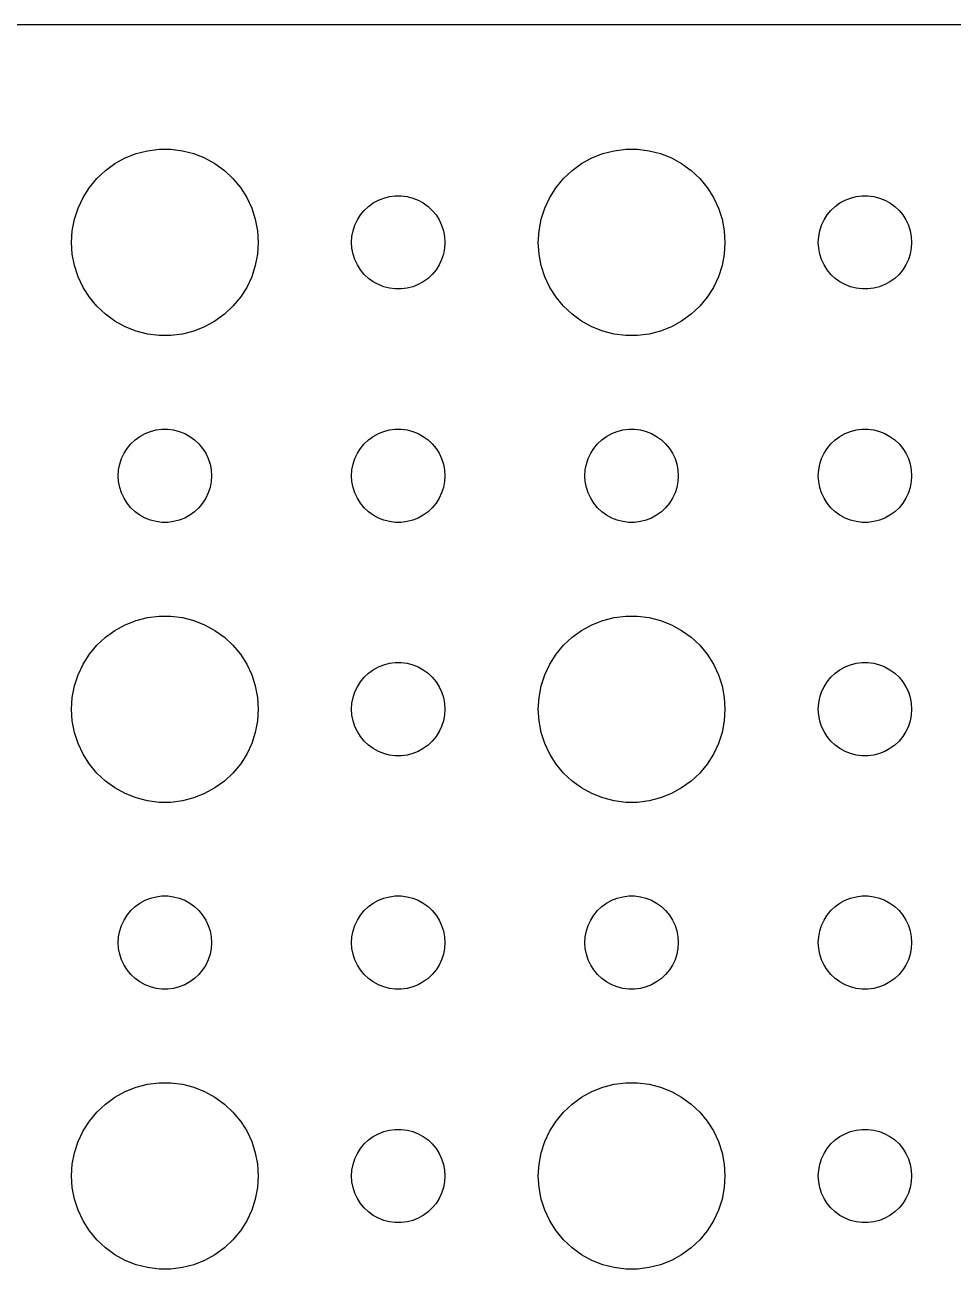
# Model space of a CAD drawing. Header units: metres. Extents: x -112 to 112, y -74 to 74.
# Drawn here: x -4.5 to 25.33, y 34.51 to 74.49 of the extents above; entities that cross this region are included whole.
import ezdxf

# ---------------------------------------------------------------- set-up
doc = ezdxf.new("R2010")
doc.units = ezdxf.units.M

msp = doc.modelspace()

# ---------------------------------------------------------------- linework, layer by layer
for p, q in [((107.314, 74.4901), (-107.314, 74.4901)), ((-0.92705, 70.3532), (-0.56213, 70.4469)), ((-0.56213, 70.4469), (-0.18837, 70.4941)), ((-0.18837, 70.4941), (0.18837, 70.4941)), ((0.18837, 70.4941), (0.56213, 70.4469)), ((0.56213, 70.4469), (0.92705, 70.3532)), ((14.0729, 70.3532), (14.4379, 70.4469)), ((14.4379, 70.4469), (14.8116, 70.4941)), ((14.8116, 70.4941), (15.1884, 70.4941)), ((15.1884, 70.4941), (15.5621, 70.4469)), ((15.5621, 70.4469), (15.927, 70.3532)), ((-1.91226, 69.8115), (-1.60747, 70.033)), ((-1.60747, 70.033), (-1.27733, 70.2145)), ((-1.27733, 70.2145), (-0.92705, 70.3532)), ((0.92705, 70.3532), (1.27733, 70.2145)), ((1.27733, 70.2145), (1.60747, 70.033)), ((1.60747, 70.033), (1.91226, 69.8115)), ((13.0877, 69.8115), (13.3925, 70.033)), ((13.3925, 70.033), (13.7227, 70.2145)), ((13.7227, 70.2145), (14.0729, 70.3532)), ((15.927, 70.3532), (16.2773, 70.2145)), ((16.2773, 70.2145), (16.6075, 70.033)), ((16.6075, 70.033), (16.9123, 69.8115)), ((-2.1869, 69.5536), (-1.91226, 69.8115)), ((1.91226, 69.8115), (2.1869, 69.5536)), ((12.8131, 69.5536), (13.0877, 69.8115)), ((16.9123, 69.8115), (17.1869, 69.5536)), ((-2.62891, 68.9453), (-2.42705, 69.2634)), ((-2.42705, 69.2634), (-2.1869, 69.5536)), ((2.1869, 69.5536), (2.42705, 69.2634)), ((2.42705, 69.2634), (2.62891, 68.9453)), ((12.3711, 68.9453), (12.5729, 69.2634)), ((12.5729, 69.2634), (12.8131, 69.5536)), ((17.1869, 69.5536), (17.427, 69.2634)), ((17.427, 69.2634), (17.6289, 68.9453)), ((-2.78932, 68.6044), (-2.62891, 68.9453)), ((2.62891, 68.9453), (2.78932, 68.6044)), ((6.69626, 68.7665), (6.86133, 68.8572)), ((6.86133, 68.8572), (7.03647, 68.9266)), ((7.03647, 68.9266), (7.21892, 68.9734)), ((7.21892, 68.9734), (7.40581, 68.997)), ((7.40581, 68.997), (7.59418, 68.997)), ((7.59418, 68.997), (7.78107, 68.9734)), ((7.78107, 68.9734), (7.96352, 68.9266)), ((7.96352, 68.9266), (8.13866, 68.8572)), ((8.13866, 68.8572), (8.30373, 68.7665)), ((12.2107, 68.6044), (12.3711, 68.9453)), ((17.6289, 68.9453), (17.7893, 68.6044)), ((21.6963, 68.7665), (21.8613, 68.8572)), ((21.8613, 68.8572), (22.0365, 68.9266)), ((22.0365, 68.9266), (22.2189, 68.9734)), ((22.2189, 68.9734), (22.4058, 68.997)), ((22.4058, 68.997), (22.5942, 68.997)), ((22.5942, 68.997), (22.7811, 68.9734)), ((22.7811, 68.9734), (22.9635, 68.9266)), ((22.9635, 68.9266), (23.1387, 68.8572)), ((23.1387, 68.8572), (23.3037, 68.7665)), ((-2.90575, 68.2461), (-2.78932, 68.6044)), ((2.78932, 68.6044), (2.90575, 68.2461)), ((6.18553, 68.2226), (6.28647, 68.3817)), ((6.28647, 68.3817), (6.40654, 68.5268)), ((6.40654, 68.5268), (6.54385, 68.6558)), ((6.54385, 68.6558), (6.69626, 68.7665)), ((8.30373, 68.7665), (8.45613, 68.6558)), ((8.45613, 68.6558), (8.59344, 68.5268)), ((8.59344, 68.5268), (8.71352, 68.3817)), ((8.71352, 68.3817), (8.81445, 68.2226)), ((12.0942, 68.2461), (12.2107, 68.6044)), ((17.7893, 68.6044), (17.9057, 68.2461)), ((21.1855, 68.2226), (21.2865, 68.3817)), ((21.2865, 68.3817), (21.4065, 68.5268)), ((21.4065, 68.5268), (21.5439, 68.6558)), ((21.5439, 68.6558), (21.6963, 68.7665)), ((23.3037, 68.7665), (23.4561, 68.6558)), ((23.4561, 68.6558), (23.5934, 68.5268)), ((23.5934, 68.5268), (23.7135, 68.3817)), ((23.7135, 68.3817), (23.8145, 68.2226)), ((-2.97633, 67.876), (-2.90575, 68.2461)), ((2.90575, 68.2461), (2.97633, 67.876)), ((6.04712, 67.873), (6.10533, 68.0522)), ((6.10533, 68.0522), (6.18553, 68.2226)), ((8.81445, 68.2226), (8.89465, 68.0522)), ((8.89465, 68.0522), (8.95287, 67.873)), ((12.0237, 67.876), (12.0942, 68.2461)), ((17.9057, 68.2461), (17.9763, 67.876)), ((21.0471, 67.873), (21.1053, 68.0522)), ((21.1053, 68.0522), (21.1855, 68.2226)), ((23.8145, 68.2226), (23.8947, 68.0522)), ((23.8947, 68.0522), (23.9529, 67.873)), ((-3, 67.5), (-2.97633, 67.876)), ((2.97633, 67.876), (3, 67.5)), ((6, 67.5), (6.01183, 67.688)), ((6.01183, 67.688), (6.04712, 67.873)), ((8.95287, 67.873), (8.98816, 67.688)), ((8.98816, 67.688), (9, 67.5)), ((12, 67.5), (12.0237, 67.876)), ((17.9763, 67.876), (18, 67.5)), ((21, 67.5), (21.0118, 67.688)), ((21.0118, 67.688), (21.0471, 67.873)), ((23.9529, 67.873), (23.9882, 67.688)), ((23.9882, 67.688), (24, 67.5)), ((-2.97633, 67.124), (-3, 67.5)), ((3, 67.5), (2.97633, 67.124)), ((6.01183, 67.312), (6, 67.5)), ((6.04712, 67.127), (6.01183, 67.312)), ((8.98816, 67.312), (8.95287, 67.127)), ((9, 67.5), (8.98816, 67.312)), ((12.0237, 67.124), (12, 67.5)), ((18, 67.5), (17.9763, 67.124)), ((21.0118, 67.312), (21, 67.5)), ((21.0471, 67.127), (21.0118, 67.312)), ((23.9882, 67.312), (23.9529, 67.127)), ((24, 67.5), (23.9882, 67.312)), ((-2.90575, 66.7539), (-2.97633, 67.124)), ((2.97633, 67.124), (2.90575, 66.7539)), ((6.10533, 66.9478), (6.04712, 67.127)), ((6.18553, 66.7774), (6.10533, 66.9478)), ((6.28647, 66.6183), (6.18553, 66.7774)), ((8.81445, 66.7774), (8.71352, 66.6183)), ((8.89465, 66.9478), (8.81445, 66.7774)), ((8.95287, 67.127), (8.89465, 66.9478)), ((12.0942, 66.7539), (12.0237, 67.124)), ((17.9763, 67.124), (17.9057, 66.7539)), ((21.1053, 66.9478), (21.0471, 67.127)), ((21.1855, 66.7774), (21.1053, 66.9478)), ((21.2865, 66.6183), (21.1855, 66.7774)), ((23.8145, 66.7774), (23.7135, 66.6183)), ((23.8947, 66.9478), (23.8145, 66.7774)), ((23.9529, 67.127), (23.8947, 66.9478)), ((-2.78932, 66.3956), (-2.90575, 66.7539)), ((-2.62891, 66.0547), (-2.78932, 66.3956)), ((2.78932, 66.3956), (2.62891, 66.0547)), ((2.90575, 66.7539), (2.78932, 66.3956)), ((6.40654, 66.4732), (6.28647, 66.6183)), ((6.54385, 66.3442), (6.40654, 66.4732)), ((8.59344, 66.4732), (8.45613, 66.3442)), ((8.71352, 66.6183), (8.59344, 66.4732)), ((12.2107, 66.3956), (12.0942, 66.7539)), ((12.3711, 66.0547), (12.2107, 66.3956)), ((17.7893, 66.3956), (17.6289, 66.0547)), ((17.9057, 66.7539), (17.7893, 66.3956)), ((21.4065, 66.4732), (21.2865, 66.6183)), ((21.5439, 66.3442), (21.4065, 66.4732)), ((23.5934, 66.4732), (23.4561, 66.3442)), ((23.7135, 66.6183), (23.5934, 66.4732)), ((-2.42705, 65.7366), (-2.62891, 66.0547)), ((2.62891, 66.0547), (2.42705, 65.7366)), ((6.69626, 66.2335), (6.54385, 66.3442)), ((6.86133, 66.1428), (6.69626, 66.2335)), ((7.03647, 66.0734), (6.86133, 66.1428)), ((7.21892, 66.0266), (7.03647, 66.0734)), ((7.40581, 66.003), (7.21892, 66.0266)), ((7.59418, 66.003), (7.40581, 66.003)), ((7.78107, 66.0266), (7.59418, 66.003)), ((7.96352, 66.0734), (7.78107, 66.0266)), ((8.13866, 66.1428), (7.96352, 66.0734)), ((8.30373, 66.2335), (8.13866, 66.1428)), ((8.45613, 66.3442), (8.30373, 66.2335)), ((12.5729, 65.7366), (12.3711, 66.0547)), ((17.6289, 66.0547), (17.427, 65.7366)), ((21.6963, 66.2335), (21.5439, 66.3442)), ((21.8613, 66.1428), (21.6963, 66.2335)), ((22.0365, 66.0734), (21.8613, 66.1428)), ((22.2189, 66.0266), (22.0365, 66.0734)), ((22.4058, 66.003), (22.2189, 66.0266)), ((22.5942, 66.003), (22.4058, 66.003)), ((22.7811, 66.0266), (22.5942, 66.003)), ((22.9635, 66.0734), (22.7811, 66.0266)), ((23.1387, 66.1428), (22.9635, 66.0734)), ((23.3037, 66.2335), (23.1387, 66.1428)), ((23.4561, 66.3442), (23.3037, 66.2335)), ((-2.1869, 65.4464), (-2.42705, 65.7366)), ((2.42705, 65.7366), (2.1869, 65.4464)), ((12.8131, 65.4464), (12.5729, 65.7366)), ((17.427, 65.7366), (17.1869, 65.4464)), ((-1.91226, 65.1885), (-2.1869, 65.4464)), ((-1.60747, 64.967), (-1.91226, 65.1885)), ((1.91226, 65.1885), (1.60747, 64.967)), ((2.1869, 65.4464), (1.91226, 65.1885)), ((13.0877, 65.1885), (12.8131, 65.4464)), ((13.3925, 64.967), (13.0877, 65.1885)), ((16.9123, 65.1885), (16.6075, 64.967)), ((17.1869, 65.4464), (16.9123, 65.1885)), ((-1.27733, 64.7855), (-1.60747, 64.967)), ((-0.92705, 64.6468), (-1.27733, 64.7855)), ((1.27733, 64.7855), (0.92705, 64.6468)), ((1.60747, 64.967), (1.27733, 64.7855)), ((13.7227, 64.7855), (13.3925, 64.967)), ((14.0729, 64.6468), (13.7227, 64.7855)), ((16.2773, 64.7855), (15.927, 64.6468)), ((16.6075, 64.967), (16.2773, 64.7855)), ((-0.56213, 64.5531), (-0.92705, 64.6468)), ((-0.18837, 64.5059), (-0.56213, 64.5531)), ((0.18837, 64.5059), (-0.18837, 64.5059)), ((0.56213, 64.5531), (0.18837, 64.5059)), ((0.92705, 64.6468), (0.56213, 64.5531)), ((14.4379, 64.5531), (14.0729, 64.6468)), ((14.8116, 64.5059), (14.4379, 64.5531)), ((15.1884, 64.5059), (14.8116, 64.5059)), ((15.5621, 64.5531), (15.1884, 64.5059)), ((15.927, 64.6468), (15.5621, 64.5531)), ((-0.95613, 61.1558), (-0.80373, 61.2665)), ((-0.80373, 61.2665), (-0.63866, 61.3572)), ((-0.63866, 61.3572), (-0.46352, 61.4266)), ((-0.46352, 61.4266), (-0.28107, 61.4734)), ((-0.28107, 61.4734), (-0.09418, 61.497)), ((-0.09418, 61.497), (0.09418, 61.497)), ((0.09418, 61.497), (0.28107, 61.4734)), ((0.28107, 61.4734), (0.46352, 61.4266)), ((0.46352, 61.4266), (0.63866, 61.3572)), ((0.63866, 61.3572), (0.80373, 61.2665)), ((0.80373, 61.2665), (0.95613, 61.1558)), ((6.54385, 61.1558), (6.69626, 61.2665)), ((6.69626, 61.2665), (6.86133, 61.3572)), ((6.86133, 61.3572), (7.03647, 61.4266)), ((7.03647, 61.4266), (7.21892, 61.4734)), ((7.21892, 61.4734), (7.40581, 61.497)), ((7.40581, 61.497), (7.59418, 61.497)), ((7.59418, 61.497), (7.78107, 61.4734)), ((7.78107, 61.4734), (7.96352, 61.4266)), ((7.96352, 61.4266), (8.13866, 61.3572)), ((8.13866, 61.3572), (8.30373, 61.2665)), ((8.30373, 61.2665), (8.45613, 61.1558)), ((14.0439, 61.1558), (14.1963, 61.2665)), ((14.1963, 61.2665), (14.3613, 61.3572)), ((14.3613, 61.3572), (14.5365, 61.4266)), ((14.5365, 61.4266), (14.7189, 61.4734)), ((14.7189, 61.4734), (14.9058, 61.497)), ((14.9058, 61.497), (15.0942, 61.497)), ((15.0942, 61.497), (15.2811, 61.4734)), ((15.2811, 61.4734), (15.4635, 61.4266)), ((15.4635, 61.4266), (15.6387, 61.3572)), ((15.6387, 61.3572), (15.8037, 61.2665)), ((15.8037, 61.2665), (15.9561, 61.1558)), ((21.5439, 61.1558), (21.6963, 61.2665)), ((21.6963, 61.2665), (21.8613, 61.3572)), ((21.8613, 61.3572), (22.0365, 61.4266)), ((22.0365, 61.4266), (22.2189, 61.4734)), ((22.2189, 61.4734), (22.4058, 61.497)), ((22.4058, 61.497), (22.5942, 61.497)), ((22.5942, 61.497), (22.7811, 61.4734)), ((22.7811, 61.4734), (22.9635, 61.4266)), ((22.9635, 61.4266), (23.1387, 61.3572)), ((23.1387, 61.3572), (23.3037, 61.2665)), ((23.3037, 61.2665), (23.4561, 61.1558)), ((-1.31445, 60.7226), (-1.21352, 60.8817)), ((-1.21352, 60.8817), (-1.09344, 61.0268)), ((-1.09344, 61.0268), (-0.95613, 61.1558)), ((0.95613, 61.1558), (1.09344, 61.0268)), ((1.09344, 61.0268), (1.21352, 60.8817)), ((1.21352, 60.8817), (1.31445, 60.7226)), ((6.18553, 60.7226), (6.28647, 60.8817)), ((6.28647, 60.8817), (6.40654, 61.0268)), ((6.40654, 61.0268), (6.54385, 61.1558)), ((8.45613, 61.1558), (8.59344, 61.0268)), ((8.59344, 61.0268), (8.71352, 60.8817)), ((8.71352, 60.8817), (8.81445, 60.7226)), ((13.6855, 60.7226), (13.7865, 60.8817)), ((13.7865, 60.8817), (13.9065, 61.0268)), ((13.9065, 61.0268), (14.0439, 61.1558)), ((15.9561, 61.1558), (16.0934, 61.0268)), ((16.0934, 61.0268), (16.2135, 60.8817)), ((16.2135, 60.8817), (16.3145, 60.7226)), ((21.1855, 60.7226), (21.2865, 60.8817)), ((21.2865, 60.8817), (21.4065, 61.0268)), ((21.4065, 61.0268), (21.5439, 61.1558)), ((23.4561, 61.1558), (23.5934, 61.0268)), ((23.5934, 61.0268), (23.7135, 60.8817)), ((23.7135, 60.8817), (23.8145, 60.7226)), ((-1.45287, 60.373), (-1.39465, 60.5522)), ((-1.39465, 60.5522), (-1.31445, 60.7226)), ((1.31445, 60.7226), (1.39465, 60.5522)), ((1.39465, 60.5522), (1.45287, 60.373)), ((6.04712, 60.373), (6.10533, 60.5522)), ((6.10533, 60.5522), (6.18553, 60.7226)), ((8.81445, 60.7226), (8.89465, 60.5522)), ((8.89465, 60.5522), (8.95287, 60.373)), ((13.5471, 60.373), (13.6053, 60.5522)), ((13.6053, 60.5522), (13.6855, 60.7226)), ((16.3145, 60.7226), (16.3947, 60.5522)), ((16.3947, 60.5522), (16.4529, 60.373)), ((21.0471, 60.373), (21.1053, 60.5522)), ((21.1053, 60.5522), (21.1855, 60.7226)), ((23.8145, 60.7226), (23.8947, 60.5522)), ((23.8947, 60.5522), (23.9529, 60.373)), ((-1.5, 60), (-1.48816, 60.188)), ((-1.48816, 59.812), (-1.5, 60)), ((-1.48816, 60.188), (-1.45287, 60.373)), ((1.45287, 60.373), (1.48816, 60.188)), ((1.48816, 60.188), (1.5, 60)), ((1.5, 60), (1.48816, 59.812)), ((6, 60), (6.01183, 60.188)), ((6.01183, 59.812), (6, 60)), ((6.01183, 60.188), (6.04712, 60.373)), ((8.95287, 60.373), (8.98816, 60.188)), ((8.98816, 60.188), (9, 60)), ((9, 60), (8.98816, 59.812)), ((13.5, 60), (13.5118, 60.188)), ((13.5118, 59.812), (13.5, 60)), ((13.5118, 60.188), (13.5471, 60.373)), ((16.4529, 60.373), (16.4882, 60.188)), ((16.4882, 60.188), (16.5, 60)), ((16.5, 60), (16.4882, 59.812)), ((21, 60), (21.0118, 60.188)), ((21.0118, 59.812), (21, 60)), ((21.0118, 60.188), (21.0471, 60.373)), ((23.9529, 60.373), (23.9882, 60.188)), ((23.9882, 60.188), (24, 60)), ((24, 60), (23.9882, 59.812)), ((-1.45287, 59.627), (-1.48816, 59.812)), ((-1.39465, 59.4478), (-1.45287, 59.627)), ((1.45287, 59.627), (1.39465, 59.4478)), ((1.48816, 59.812), (1.45287, 59.627)), ((6.04712, 59.627), (6.01183, 59.812)), ((6.10533, 59.4478), (6.04712, 59.627)), ((8.95287, 59.627), (8.89465, 59.4478)), ((8.98816, 59.812), (8.95287, 59.627)), ((13.5471, 59.627), (13.5118, 59.812)), ((13.6053, 59.4478), (13.5471, 59.627)), ((16.4529, 59.627), (16.3947, 59.4478)), ((16.4882, 59.812), (16.4529, 59.627)), ((21.0471, 59.627), (21.0118, 59.812)), ((21.1053, 59.4478), (21.0471, 59.627)), ((23.9529, 59.627), (23.8947, 59.4478)), ((23.9882, 59.812), (23.9529, 59.627)), ((-1.31445, 59.2774), (-1.39465, 59.4478)), ((-1.21352, 59.1183), (-1.31445, 59.2774)), ((1.31445, 59.2774), (1.21352, 59.1183)), ((1.39465, 59.4478), (1.31445, 59.2774)), ((6.18553, 59.2774), (6.10533, 59.4478)), ((6.28647, 59.1183), (6.18553, 59.2774)), ((8.81445, 59.2774), (8.71352, 59.1183)), ((8.89465, 59.4478), (8.81445, 59.2774)), ((13.6855, 59.2774), (13.6053, 59.4478)), ((13.7865, 59.1183), (13.6855, 59.2774)), ((16.3145, 59.2774), (16.2135, 59.1183)), ((16.3947, 59.4478), (16.3145, 59.2774)), ((21.1855, 59.2774), (21.1053, 59.4478)), ((21.2865, 59.1183), (21.1855, 59.2774)), ((23.8145, 59.2774), (23.7135, 59.1183)), ((23.8947, 59.4478), (23.8145, 59.2774)), ((-1.09344, 58.9732), (-1.21352, 59.1183)), ((-0.95613, 58.8442), (-1.09344, 58.9732)), ((-0.80373, 58.7335), (-0.95613, 58.8442)), ((0.95613, 58.8442), (0.80373, 58.7335)), ((1.09344, 58.9732), (0.95613, 58.8442)), ((1.21352, 59.1183), (1.09344, 58.9732)), ((6.40654, 58.9732), (6.28647, 59.1183)), ((6.54385, 58.8442), (6.40654, 58.9732)), ((6.69626, 58.7335), (6.54385, 58.8442)), ((8.45613, 58.8442), (8.30373, 58.7335)), ((8.59344, 58.9732), (8.45613, 58.8442)), ((8.71352, 59.1183), (8.59344, 58.9732)), ((13.9065, 58.9732), (13.7865, 59.1183)), ((14.0439, 58.8442), (13.9065, 58.9732)), ((14.1963, 58.7335), (14.0439, 58.8442)), ((15.9561, 58.8442), (15.8037, 58.7335)), ((16.0934, 58.9732), (15.9561, 58.8442)), ((16.2135, 59.1183), (16.0934, 58.9732)), ((21.4065, 58.9732), (21.2865, 59.1183)), ((21.5439, 58.8442), (21.4065, 58.9732)), ((21.6963, 58.7335), (21.5439, 58.8442)), ((23.4561, 58.8442), (23.3037, 58.7335)), ((23.5934, 58.9732), (23.4561, 58.8442)), ((23.7135, 59.1183), (23.5934, 58.9732)), ((-0.63866, 58.6428), (-0.80373, 58.7335)), ((-0.46352, 58.5734), (-0.63866, 58.6428)), ((-0.28107, 58.5266), (-0.46352, 58.5734)), ((-0.09418, 58.503), (-0.28107, 58.5266)), ((0.09418, 58.503), (-0.09418, 58.503)), ((0.28107, 58.5266), (0.09418, 58.503)), ((0.46352, 58.5734), (0.28107, 58.5266)), ((0.63866, 58.6428), (0.46352, 58.5734)), ((0.80373, 58.7335), (0.63866, 58.6428)), ((6.86133, 58.6428), (6.69626, 58.7335)), ((7.03647, 58.5734), (6.86133, 58.6428)), ((7.21892, 58.5266), (7.03647, 58.5734)), ((7.40581, 58.503), (7.21892, 58.5266)), ((7.59418, 58.503), (7.40581, 58.503)), ((7.78107, 58.5266), (7.59418, 58.503)), ((7.96352, 58.5734), (7.78107, 58.5266)), ((8.13866, 58.6428), (7.96352, 58.5734)), ((8.30373, 58.7335), (8.13866, 58.6428)), ((14.3613, 58.6428), (14.1963, 58.7335)), ((14.5365, 58.5734), (14.3613, 58.6428)), ((14.7189, 58.5266), (14.5365, 58.5734)), ((14.9058, 58.503), (14.7189, 58.5266)), ((15.0942, 58.503), (14.9058, 58.503)), ((15.2811, 58.5266), (15.0942, 58.503)), ((15.4635, 58.5734), (15.2811, 58.5266)), ((15.6387, 58.6428), (15.4635, 58.5734)), ((15.8037, 58.7335), (15.6387, 58.6428)), ((21.8613, 58.6428), (21.6963, 58.7335)), ((22.0365, 58.5734), (21.8613, 58.6428)), ((22.2189, 58.5266), (22.0365, 58.5734)), ((22.4058, 58.503), (22.2189, 58.5266)), ((22.5942, 58.503), (22.4058, 58.503)), ((22.7811, 58.5266), (22.5942, 58.503)), ((22.9635, 58.5734), (22.7811, 58.5266)), ((23.1387, 58.6428), (22.9635, 58.5734)), ((23.3037, 58.7335), (23.1387, 58.6428)), ((-1.60747, 55.033), (-1.27733, 55.2145)), ((-1.27733, 55.2145), (-0.92705, 55.3532)), ((-0.92705, 55.3532), (-0.56213, 55.4469)), ((-0.56213, 55.4469), (-0.18837, 55.4941)), ((-0.18837, 55.4941), (0.18837, 55.4941)), ((0.18837, 55.4941), (0.56213, 55.4469)), ((0.56213, 55.4469), (0.92705, 55.3532)), ((0.92705, 55.3532), (1.27733, 55.2145)), ((1.27733, 55.2145), (1.60747, 55.033)), ((13.3925, 55.033), (13.7227, 55.2145)), ((13.7227, 55.2145), (14.0729, 55.3532)), ((14.0729, 55.3532), (14.4379, 55.4469)), ((14.4379, 55.4469), (14.8116, 55.4941)), ((14.8116, 55.4941), (15.1884, 55.4941)), ((15.1884, 55.4941), (15.5621, 55.4469)), ((15.5621, 55.4469), (15.927, 55.3532)), ((15.927, 55.3532), (16.2773, 55.2145)), ((16.2773, 55.2145), (16.6075, 55.033)), ((-2.1869, 54.5536), (-1.91226, 54.8115)), ((-1.91226, 54.8115), (-1.60747, 55.033)), ((1.60747, 55.033), (1.91226, 54.8115)), ((1.91226, 54.8115), (2.1869, 54.5536)), ((12.8131, 54.5536), (13.0877, 54.8115)), ((13.0877, 54.8115), (13.3925, 55.033)), ((16.6075, 55.033), (16.9123, 54.8115)), ((16.9123, 54.8115), (17.1869, 54.5536)), ((-2.42705, 54.2634), (-2.1869, 54.5536)), ((2.1869, 54.5536), (2.42705, 54.2634)), ((12.5729, 54.2634), (12.8131, 54.5536)), ((17.1869, 54.5536), (17.427, 54.2634)), ((-2.62891, 53.9453), (-2.42705, 54.2634)), ((2.42705, 54.2634), (2.62891, 53.9453)), ((7.21892, 53.9734), (7.40581, 53.997)), ((7.40581, 53.997), (7.59418, 53.997)), ((7.59418, 53.997), (7.78107, 53.9734)), ((12.3711, 53.9453), (12.5729, 54.2634)), ((17.427, 54.2634), (17.6289, 53.9453)), ((22.2189, 53.9734), (22.4058, 53.997)), ((22.4058, 53.997), (22.5942, 53.997)), ((22.5942, 53.997), (22.7811, 53.9734)), ((-2.90575, 53.2461), (-2.78932, 53.6044)), ((-2.78932, 53.6044), (-2.62891, 53.9453)), ((2.62891, 53.9453), (2.78932, 53.6044)), ((2.78932, 53.6044), (2.90575, 53.2461)), ((6.40654, 53.5268), (6.54385, 53.6558)), ((6.54385, 53.6558), (6.69626, 53.7665)), ((6.69626, 53.7665), (6.86133, 53.8572)), ((6.86133, 53.8572), (7.03647, 53.9266)), ((7.03647, 53.9266), (7.21892, 53.9734)), ((7.78107, 53.9734), (7.96352, 53.9266)), ((7.96352, 53.9266), (8.13866, 53.8572)), ((8.13866, 53.8572), (8.30373, 53.7665)), ((8.30373, 53.7665), (8.45613, 53.6558)), ((8.45613, 53.6558), (8.59344, 53.5268)), ((12.0942, 53.2461), (12.2107, 53.6044)), ((12.2107, 53.6044), (12.3711, 53.9453)), ((17.6289, 53.9453), (17.7893, 53.6044)), ((17.7893, 53.6044), (17.9057, 53.2461)), ((21.4065, 53.5268), (21.5439, 53.6558)), ((21.5439, 53.6558), (21.6963, 53.7665)), ((21.6963, 53.7665), (21.8613, 53.8572)), ((21.8613, 53.8572), (22.0365, 53.9266)), ((22.0365, 53.9266), (22.2189, 53.9734)), ((22.7811, 53.9734), (22.9635, 53.9266)), ((22.9635, 53.9266), (23.1387, 53.8572)), ((23.1387, 53.8572), (23.3037, 53.7665)), ((23.3037, 53.7665), (23.4561, 53.6558)), ((23.4561, 53.6558), (23.5934, 53.5268)), ((-2.97633, 52.876), (-2.90575, 53.2461)), ((2.90575, 53.2461), (2.97633, 52.876)), ((6.10533, 53.0522), (6.18553, 53.2226)), ((6.18553, 53.2226), (6.28647, 53.3817)), ((6.28647, 53.3817), (6.40654, 53.5268)), ((8.59344, 53.5268), (8.71352, 53.3817)), ((8.71352, 53.3817), (8.81445, 53.2226)), ((8.81445, 53.2226), (8.89465, 53.0522)), ((12.0237, 52.876), (12.0942, 53.2461)), ((17.9057, 53.2461), (17.9763, 52.876)), ((21.1053, 53.0522), (21.1855, 53.2226)), ((21.1855, 53.2226), (21.2865, 53.3817)), ((21.2865, 53.3817), (21.4065, 53.5268)), ((23.5934, 53.5268), (23.7135, 53.3817)), ((23.7135, 53.3817), (23.8145, 53.2226)), ((23.8145, 53.2226), (23.8947, 53.0522)), ((-3, 52.5), (-2.97633, 52.876)), ((2.97633, 52.876), (3, 52.5)), ((6.01183, 52.688), (6.04712, 52.873)), ((6.04712, 52.873), (6.10533, 53.0522)), ((8.89465, 53.0522), (8.95287, 52.873)), ((8.95287, 52.873), (8.98816, 52.688)), ((12, 52.5), (12.0237, 52.876)), ((17.9763, 52.876), (18, 52.5)), ((21.0118, 52.688), (21.0471, 52.873)), ((21.0471, 52.873), (21.1053, 53.0522)), ((23.8947, 53.0522), (23.9529, 52.873)), ((23.9529, 52.873), (23.9882, 52.688)), ((-2.97633, 52.124), (-3, 52.5)), ((3, 52.5), (2.97633, 52.124)), ((6, 52.5), (6.01183, 52.688)), ((6.01183, 52.312), (6, 52.5)), ((8.98816, 52.688), (9, 52.5)), ((9, 52.5), (8.98816, 52.312)), ((12.0237, 52.124), (12, 52.5)), ((18, 52.5), (17.9763, 52.124)), ((21, 52.5), (21.0118, 52.688)), ((21.0118, 52.312), (21, 52.5)), ((23.9882, 52.688), (24, 52.5)), ((24, 52.5), (23.9882, 52.312)), ((-2.90575, 51.7539), (-2.97633, 52.124)), ((2.97633, 52.124), (2.90575, 51.7539)), ((6.04712, 52.127), (6.01183, 52.312)), ((6.10533, 51.9478), (6.04712, 52.127)), ((8.95287, 52.127), (8.89465, 51.9478)), ((8.98816, 52.312), (8.95287, 52.127)), ((12.0942, 51.7539), (12.0237, 52.124)), ((17.9763, 52.124), (17.9057, 51.7539)), ((21.0471, 52.127), (21.0118, 52.312)), ((21.1053, 51.9478), (21.0471, 52.127)), ((23.9529, 52.127), (23.8947, 51.9478)), ((23.9882, 52.312), (23.9529, 52.127)), ((-2.78932, 51.3956), (-2.90575, 51.7539)), ((2.90575, 51.7539), (2.78932, 51.3956)), ((6.18553, 51.7774), (6.10533, 51.9478)), ((6.28647, 51.6183), (6.18553, 51.7774)), ((6.40654, 51.4732), (6.28647, 51.6183)), ((8.71352, 51.6183), (8.59344, 51.4732)), ((8.81445, 51.7774), (8.71352, 51.6183)), ((8.89465, 51.9478), (8.81445, 51.7774)), ((12.2107, 51.3956), (12.0942, 51.7539)), ((17.9057, 51.7539), (17.7893, 51.3956)), ((21.1855, 51.7774), (21.1053, 51.9478)), ((21.2865, 51.6183), (21.1855, 51.7774)), ((21.4065, 51.4732), (21.2865, 51.6183)), ((23.7135, 51.6183), (23.5934, 51.4732)), ((23.8145, 51.7774), (23.7135, 51.6183)), ((23.8947, 51.9478), (23.8145, 51.7774)), ((-2.62891, 51.0547), (-2.78932, 51.3956)), ((2.78932, 51.3956), (2.62891, 51.0547)), ((6.54385, 51.3442), (6.40654, 51.4732)), ((6.69626, 51.2335), (6.54385, 51.3442)), ((6.86133, 51.1428), (6.69626, 51.2335)), ((8.30373, 51.2335), (8.13866, 51.1428)), ((8.45613, 51.3442), (8.30373, 51.2335)), ((8.59344, 51.4732), (8.45613, 51.3442)), ((12.3711, 51.0547), (12.2107, 51.3956)), ((17.7893, 51.3956), (17.6289, 51.0547)), ((21.5439, 51.3442), (21.4065, 51.4732)), ((21.6963, 51.2335), (21.5439, 51.3442)), ((21.8613, 51.1428), (21.6963, 51.2335)), ((23.3037, 51.2335), (23.1387, 51.1428)), ((23.4561, 51.3442), (23.3037, 51.2335)), ((23.5934, 51.4732), (23.4561, 51.3442)), ((-2.42705, 50.7366), (-2.62891, 51.0547)), ((2.62891, 51.0547), (2.42705, 50.7366)), ((7.03647, 51.0734), (6.86133, 51.1428)), ((7.21892, 51.0266), (7.03647, 51.0734)), ((7.40581, 51.003), (7.21892, 51.0266)), ((7.59418, 51.003), (7.40581, 51.003)), ((7.78107, 51.0266), (7.59418, 51.003)), ((7.96352, 51.0734), (7.78107, 51.0266)), ((8.13866, 51.1428), (7.96352, 51.0734)), ((12.5729, 50.7366), (12.3711, 51.0547)), ((17.6289, 51.0547), (17.427, 50.7366)), ((22.0365, 51.0734), (21.8613, 51.1428)), ((22.2189, 51.0266), (22.0365, 51.0734)), ((22.4058, 51.003), (22.2189, 51.0266)), ((22.5942, 51.003), (22.4058, 51.003)), ((22.7811, 51.0266), (22.5942, 51.003)), ((22.9635, 51.0734), (22.7811, 51.0266)), ((23.1387, 51.1428), (22.9635, 51.0734)), ((-2.1869, 50.4464), (-2.42705, 50.7366)), ((-1.91226, 50.1885), (-2.1869, 50.4464)), ((2.1869, 50.4464), (1.91226, 50.1885)), ((2.42705, 50.7366), (2.1869, 50.4464)), ((12.8131, 50.4464), (12.5729, 50.7366)), ((13.0877, 50.1885), (12.8131, 50.4464)), ((17.1869, 50.4464), (16.9123, 50.1885)), ((17.427, 50.7366), (17.1869, 50.4464)), ((-1.60747, 49.967), (-1.91226, 50.1885)), ((1.91226, 50.1885), (1.60747, 49.967)), ((13.3925, 49.967), (13.0877, 50.1885)), ((16.9123, 50.1885), (16.6075, 49.967)), ((-1.27733, 49.7855), (-1.60747, 49.967)), ((-0.92705, 49.6468), (-1.27733, 49.7855)), ((-0.56213, 49.5531), (-0.92705, 49.6468)), ((0.92705, 49.6468), (0.56213, 49.5531)), ((1.27733, 49.7855), (0.92705, 49.6468)), ((1.60747, 49.967), (1.27733, 49.7855)), ((13.7227, 49.7855), (13.3925, 49.967)), ((14.0729, 49.6468), (13.7227, 49.7855)), ((14.4379, 49.5531), (14.0729, 49.6468)), ((15.927, 49.6468), (15.5621, 49.5531)), ((16.2773, 49.7855), (15.927, 49.6468)), ((16.6075, 49.967), (16.2773, 49.7855)), ((-0.18837, 49.5059), (-0.56213, 49.5531)), ((0.18837, 49.5059), (-0.18837, 49.5059)), ((0.56213, 49.5531), (0.18837, 49.5059)), ((14.8116, 49.5059), (14.4379, 49.5531)), ((15.1884, 49.5059), (14.8116, 49.5059)), ((15.5621, 49.5531), (15.1884, 49.5059)), ((-0.63866, 46.3572), (-0.46352, 46.4266)), ((-0.46352, 46.4266), (-0.28107, 46.4734)), ((-0.28107, 46.4734), (-0.09418, 46.497)), ((-0.09418, 46.497), (0.09418, 46.497)), ((0.09418, 46.497), (0.28107, 46.4734)), ((0.28107, 46.4734), (0.46352, 46.4266)), ((0.46352, 46.4266), (0.63866, 46.3572)), ((6.86133, 46.3572), (7.03647, 46.4266)), ((7.03647, 46.4266), (7.21892, 46.4734)), ((7.21892, 46.4734), (7.40581, 46.497)), ((7.40581, 46.497), (7.59418, 46.497)), ((7.59418, 46.497), (7.78107, 46.4734)), ((7.78107, 46.4734), (7.96352, 46.4266)), ((7.96352, 46.4266), (8.13866, 46.3572)), ((14.3613, 46.3572), (14.5365, 46.4266)), ((14.5365, 46.4266), (14.7189, 46.4734)), ((14.7189, 46.4734), (14.9058, 46.497)), ((14.9058, 46.497), (15.0942, 46.497)), ((15.0942, 46.497), (15.2811, 46.4734)), ((15.2811, 46.4734), (15.4635, 46.4266)), ((15.4635, 46.4266), (15.6387, 46.3572)), ((21.8613, 46.3572), (22.0365, 46.4266)), ((22.0365, 46.4266), (22.2189, 46.4734)), ((22.2189, 46.4734), (22.4058, 46.497)), ((22.4058, 46.497), (22.5942, 46.497)), ((22.5942, 46.497), (22.7811, 46.4734)), ((22.7811, 46.4734), (22.9635, 46.4266)), ((22.9635, 46.4266), (23.1387, 46.3572)), ((-1.21352, 45.8817), (-1.09344, 46.0268)), ((-1.09344, 46.0268), (-0.95613, 46.1558)), ((-0.95613, 46.1558), (-0.80373, 46.2665)), ((-0.80373, 46.2665), (-0.63866, 46.3572)), ((0.63866, 46.3572), (0.80373, 46.2665)), ((0.80373, 46.2665), (0.95613, 46.1558)), ((0.95613, 46.1558), (1.09344, 46.0268)), ((1.09344, 46.0268), (1.21352, 45.8817)), ((6.28647, 45.8817), (6.40654, 46.0268)), ((6.40654, 46.0268), (6.54385, 46.1558)), ((6.54385, 46.1558), (6.69626, 46.2665)), ((6.69626, 46.2665), (6.86133, 46.3572)), ((8.13866, 46.3572), (8.30373, 46.2665)), ((8.30373, 46.2665), (8.45613, 46.1558)), ((8.45613, 46.1558), (8.59344, 46.0268)), ((8.59344, 46.0268), (8.71352, 45.8817)), ((13.7865, 45.8817), (13.9065, 46.0268)), ((13.9065, 46.0268), (14.0439, 46.1558)), ((14.0439, 46.1558), (14.1963, 46.2665)), ((14.1963, 46.2665), (14.3613, 46.3572)), ((15.6387, 46.3572), (15.8037, 46.2665)), ((15.8037, 46.2665), (15.9561, 46.1558)), ((15.9561, 46.1558), (16.0934, 46.0268)), ((16.0934, 46.0268), (16.2135, 45.8817)), ((21.2865, 45.8817), (21.4065, 46.0268)), ((21.4065, 46.0268), (21.5439, 46.1558)), ((21.5439, 46.1558), (21.6963, 46.2665)), ((21.6963, 46.2665), (21.8613, 46.3572)), ((23.1387, 46.3572), (23.3037, 46.2665)), ((23.3037, 46.2665), (23.4561, 46.1558)), ((23.4561, 46.1558), (23.5934, 46.0268)), ((23.5934, 46.0268), (23.7135, 45.8817)), ((-1.39465, 45.5522), (-1.31445, 45.7226)), ((-1.31445, 45.7226), (-1.21352, 45.8817)), ((1.21352, 45.8817), (1.31445, 45.7226)), ((1.31445, 45.7226), (1.39465, 45.5522)), ((6.10533, 45.5522), (6.18553, 45.7226)), ((6.18553, 45.7226), (6.28647, 45.8817)), ((8.71352, 45.8817), (8.81445, 45.7226)), ((8.81445, 45.7226), (8.89465, 45.5522)), ((13.6053, 45.5522), (13.6855, 45.7226)), ((13.6855, 45.7226), (13.7865, 45.8817)), ((16.2135, 45.8817), (16.3145, 45.7226)), ((16.3145, 45.7226), (16.3947, 45.5522)), ((21.1053, 45.5522), (21.1855, 45.7226)), ((21.1855, 45.7226), (21.2865, 45.8817)), ((23.7135, 45.8817), (23.8145, 45.7226)), ((23.8145, 45.7226), (23.8947, 45.5522)), ((-1.5, 45), (-1.48816, 45.188)), ((-1.48816, 45.188), (-1.45287, 45.373)), ((-1.45287, 45.373), (-1.39465, 45.5522)), ((1.39465, 45.5522), (1.45287, 45.373)), ((1.45287, 45.373), (1.48816, 45.188)), ((1.48816, 45.188), (1.5, 45)), ((6, 45), (6.01183, 45.188)), ((6.01183, 45.188), (6.04712, 45.373)), ((6.04712, 45.373), (6.10533, 45.5522)), ((8.89465, 45.5522), (8.95287, 45.373)), ((8.95287, 45.373), (8.98816, 45.188)), ((8.98816, 45.188), (9, 45)), ((13.5, 45), (13.5118, 45.188)), ((13.5118, 45.188), (13.5471, 45.373)), ((13.5471, 45.373), (13.6053, 45.5522)), ((16.3947, 45.5522), (16.4529, 45.373)), ((16.4529, 45.373), (16.4882, 45.188)), ((16.4882, 45.188), (16.5, 45)), ((21, 45), (21.0118, 45.188)), ((21.0118, 45.188), (21.0471, 45.373)), ((21.0471, 45.373), (21.1053, 45.5522)), ((23.8947, 45.5522), (23.9529, 45.373)), ((23.9529, 45.373), (23.9882, 45.188)), ((23.9882, 45.188), (24, 45)), ((-1.48816, 44.812), (-1.5, 45)), ((-1.45287, 44.627), (-1.48816, 44.812)), ((1.48816, 44.812), (1.45287, 44.627)), ((1.5, 45), (1.48816, 44.812)), ((6.01183, 44.812), (6, 45)), ((6.04712, 44.627), (6.01183, 44.812)), ((8.98816, 44.812), (8.95287, 44.627)), ((9, 45), (8.98816, 44.812)), ((13.5118, 44.812), (13.5, 45)), ((13.5471, 44.627), (13.5118, 44.812)), ((16.4882, 44.812), (16.4529, 44.627)), ((16.5, 45), (16.4882, 44.812)), ((21.0118, 44.812), (21, 45)), ((21.0471, 44.627), (21.0118, 44.812)), ((23.9882, 44.812), (23.9529, 44.627)), ((24, 45), (23.9882, 44.812)), ((-1.39465, 44.4478), (-1.45287, 44.627)), ((-1.31445, 44.2774), (-1.39465, 44.4478)), ((1.39465, 44.4478), (1.31445, 44.2774)), ((1.45287, 44.627), (1.39465, 44.4478)), ((6.10533, 44.4478), (6.04712, 44.627)), ((6.18553, 44.2774), (6.10533, 44.4478)), ((8.89465, 44.4478), (8.81445, 44.2774)), ((8.95287, 44.627), (8.89465, 44.4478)), ((13.6053, 44.4478), (13.5471, 44.627)), ((13.6855, 44.2774), (13.6053, 44.4478)), ((16.3947, 44.4478), (16.3145, 44.2774)), ((16.4529, 44.627), (16.3947, 44.4478)), ((21.1053, 44.4478), (21.0471, 44.627)), ((21.1855, 44.2774), (21.1053, 44.4478)), ((23.8947, 44.4478), (23.8145, 44.2774)), ((23.9529, 44.627), (23.8947, 44.4478)), ((-1.21352, 44.1183), (-1.31445, 44.2774)), ((-1.09344, 43.9732), (-1.21352, 44.1183)), ((1.21352, 44.1183), (1.09344, 43.9732)), ((1.31445, 44.2774), (1.21352, 44.1183)), ((6.28647, 44.1183), (6.18553, 44.2774)), ((6.40654, 43.9732), (6.28647, 44.1183)), ((8.71352, 44.1183), (8.59344, 43.9732)), ((8.81445, 44.2774), (8.71352, 44.1183)), ((13.7865, 44.1183), (13.6855, 44.2774)), ((13.9065, 43.9732), (13.7865, 44.1183)), ((16.2135, 44.1183), (16.0934, 43.9732)), ((16.3145, 44.2774), (16.2135, 44.1183)), ((21.2865, 44.1183), (21.1855, 44.2774)), ((21.4065, 43.9732), (21.2865, 44.1183)), ((23.7135, 44.1183), (23.5934, 43.9732)), ((23.8145, 44.2774), (23.7135, 44.1183)), ((-0.95613, 43.8442), (-1.09344, 43.9732)), ((-0.80373, 43.7335), (-0.95613, 43.8442)), ((-0.63866, 43.6428), (-0.80373, 43.7335)), ((-0.46352, 43.5734), (-0.63866, 43.6428)), ((0.63866, 43.6428), (0.46352, 43.5734)), ((0.80373, 43.7335), (0.63866, 43.6428)), ((0.95613, 43.8442), (0.80373, 43.7335)), ((1.09344, 43.9732), (0.95613, 43.8442)), ((6.54385, 43.8442), (6.40654, 43.9732)), ((6.69626, 43.7335), (6.54385, 43.8442)), ((6.86133, 43.6428), (6.69626, 43.7335)), ((7.03647, 43.5734), (6.86133, 43.6428)), ((8.13866, 43.6428), (7.96352, 43.5734)), ((8.30373, 43.7335), (8.13866, 43.6428)), ((8.45613, 43.8442), (8.30373, 43.7335)), ((8.59344, 43.9732), (8.45613, 43.8442)), ((14.0439, 43.8442), (13.9065, 43.9732)), ((14.1963, 43.7335), (14.0439, 43.8442)), ((14.3613, 43.6428), (14.1963, 43.7335)), ((14.5365, 43.5734), (14.3613, 43.6428)), ((15.6387, 43.6428), (15.4635, 43.5734)), ((15.8037, 43.7335), (15.6387, 43.6428)), ((15.9561, 43.8442), (15.8037, 43.7335)), ((16.0934, 43.9732), (15.9561, 43.8442)), ((21.5439, 43.8442), (21.4065, 43.9732)), ((21.6963, 43.7335), (21.5439, 43.8442)), ((21.8613, 43.6428), (21.6963, 43.7335)), ((22.0365, 43.5734), (21.8613, 43.6428)), ((23.1387, 43.6428), (22.9635, 43.5734)), ((23.3037, 43.7335), (23.1387, 43.6428)), ((23.4561, 43.8442), (23.3037, 43.7335)), ((23.5934, 43.9732), (23.4561, 43.8442)), ((-0.28107, 43.5266), (-0.46352, 43.5734)), ((-0.09418, 43.503), (-0.28107, 43.5266)), ((0.09418, 43.503), (-0.09418, 43.503)), ((0.28107, 43.5266), (0.09418, 43.503)), ((0.46352, 43.5734), (0.28107, 43.5266)), ((7.21892, 43.5266), (7.03647, 43.5734)), ((7.40581, 43.503), (7.21892, 43.5266)), ((7.59418, 43.503), (7.40581, 43.503)), ((7.78107, 43.5266), (7.59418, 43.503)), ((7.96352, 43.5734), (7.78107, 43.5266)), ((14.7189, 43.5266), (14.5365, 43.5734)), ((14.9058, 43.503), (14.7189, 43.5266)), ((15.0942, 43.503), (14.9058, 43.503)), ((15.2811, 43.5266), (15.0942, 43.503)), ((15.4635, 43.5734), (15.2811, 43.5266)), ((22.2189, 43.5266), (22.0365, 43.5734)), ((22.4058, 43.503), (22.2189, 43.5266)), ((22.5942, 43.503), (22.4058, 43.503)), ((22.7811, 43.5266), (22.5942, 43.503)), ((22.9635, 43.5734), (22.7811, 43.5266)), ((-0.92705, 40.3532), (-0.56213, 40.4469)), ((-0.56213, 40.4469), (-0.18837, 40.4941)), ((-0.18837, 40.4941), (0.18837, 40.4941)), ((0.18837, 40.4941), (0.56213, 40.4469)), ((0.56213, 40.4469), (0.92705, 40.3532)), ((14.0729, 40.3532), (14.4379, 40.4469)), ((14.4379, 40.4469), (14.8116, 40.4941)), ((14.8116, 40.4941), (15.1884, 40.4941)), ((15.1884, 40.4941), (15.5621, 40.4469)), ((15.5621, 40.4469), (15.927, 40.3532)), ((-1.91226, 39.8115), (-1.60747, 40.033)), ((-1.60747, 40.033), (-1.27733, 40.2145)), ((-1.27733, 40.2145), (-0.92705, 40.3532)), ((0.92705, 40.3532), (1.27733, 40.2145)), ((1.27733, 40.2145), (1.60747, 40.033)), ((1.60747, 40.033), (1.91226, 39.8115)), ((13.0877, 39.8115), (13.3925, 40.033)), ((13.3925, 40.033), (13.7227, 40.2145)), ((13.7227, 40.2145), (14.0729, 40.3532)), ((15.927, 40.3532), (16.2773, 40.2145)), ((16.2773, 40.2145), (16.6075, 40.033)), ((16.6075, 40.033), (16.9123, 39.8115)), ((-2.1869, 39.5536), (-1.91226, 39.8115)), ((1.91226, 39.8115), (2.1869, 39.5536)), ((12.8131, 39.5536), (13.0877, 39.8115)), ((16.9123, 39.8115), (17.1869, 39.5536)), ((-2.62891, 38.9453), (-2.42705, 39.2634)), ((-2.42705, 39.2634), (-2.1869, 39.5536)), ((2.1869, 39.5536), (2.42705, 39.2634)), ((2.42705, 39.2634), (2.62891, 38.9453)), ((12.3711, 38.9453), (12.5729, 39.2634)), ((12.5729, 39.2634), (12.8131, 39.5536)), ((17.1869, 39.5536), (17.427, 39.2634)), ((17.427, 39.2634), (17.6289, 38.9453)), ((-2.78932, 38.6044), (-2.62891, 38.9453)), ((2.62891, 38.9453), (2.78932, 38.6044)), ((6.69626, 38.7665), (6.86133, 38.8572)), ((6.86133, 38.8572), (7.03647, 38.9266)), ((7.03647, 38.9266), (7.21892, 38.9734)), ((7.21892, 38.9734), (7.40581, 38.997)), ((7.40581, 38.997), (7.59418, 38.997)), ((7.59418, 38.997), (7.78107, 38.9734)), ((7.78107, 38.9734), (7.96352, 38.9266)), ((7.96352, 38.9266), (8.13866, 38.8572)), ((8.13866, 38.8572), (8.30373, 38.7665)), ((12.2107, 38.6044), (12.3711, 38.9453)), ((17.6289, 38.9453), (17.7893, 38.6044)), ((21.6963, 38.7665), (21.8613, 38.8572)), ((21.8613, 38.8572), (22.0365, 38.9266)), ((22.0365, 38.9266), (22.2189, 38.9734)), ((22.2189, 38.9734), (22.4058, 38.997)), ((22.4058, 38.997), (22.5942, 38.997)), ((22.5942, 38.997), (22.7811, 38.9734)), ((22.7811, 38.9734), (22.9635, 38.9266)), ((22.9635, 38.9266), (23.1387, 38.8572)), ((23.1387, 38.8572), (23.3037, 38.7665)), ((-2.90575, 38.2461), (-2.78932, 38.6044)), ((2.78932, 38.6044), (2.90575, 38.2461)), ((6.28647, 38.3817), (6.40654, 38.5268)), ((6.40654, 38.5268), (6.54385, 38.6558)), ((6.54385, 38.6558), (6.69626, 38.7665)), ((8.30373, 38.7665), (8.45613, 38.6558)), ((8.45613, 38.6558), (8.59344, 38.5268)), ((8.59344, 38.5268), (8.71352, 38.3817)), ((12.0942, 38.2461), (12.2107, 38.6044)), ((17.7893, 38.6044), (17.9057, 38.2461)), ((21.2865, 38.3817), (21.4065, 38.5268)), ((21.4065, 38.5268), (21.5439, 38.6558)), ((21.5439, 38.6558), (21.6963, 38.7665)), ((23.3037, 38.7665), (23.4561, 38.6558)), ((23.4561, 38.6558), (23.5934, 38.5268)), ((23.5934, 38.5268), (23.7135, 38.3817)), ((-2.97633, 37.876), (-2.90575, 38.2461)), ((2.90575, 38.2461), (2.97633, 37.876)), ((6.04712, 37.873), (6.10533, 38.0522)), ((6.10533, 38.0522), (6.18553, 38.2226)), ((6.18553, 38.2226), (6.28647, 38.3817)), ((8.71352, 38.3817), (8.81445, 38.2226)), ((8.81445, 38.2226), (8.89465, 38.0522)), ((8.89465, 38.0522), (8.95287, 37.873)), ((12.0237, 37.876), (12.0942, 38.2461)), ((17.9057, 38.2461), (17.9763, 37.876)), ((21.0471, 37.873), (21.1053, 38.0522)), ((21.1053, 38.0522), (21.1855, 38.2226)), ((21.1855, 38.2226), (21.2865, 38.3817)), ((23.7135, 38.3817), (23.8145, 38.2226)), ((23.8145, 38.2226), (23.8947, 38.0522)), ((23.8947, 38.0522), (23.9529, 37.873)), ((-3, 37.5), (-2.97633, 37.876)), ((2.97633, 37.876), (3, 37.5)), ((6, 37.5), (6.01183, 37.688)), ((6.01183, 37.688), (6.04712, 37.873)), ((8.95287, 37.873), (8.98816, 37.688)), ((8.98816, 37.688), (9, 37.5)), ((12, 37.5), (12.0237, 37.876)), ((17.9763, 37.876), (18, 37.5)), ((21, 37.5), (21.0118, 37.688)), ((21.0118, 37.688), (21.0471, 37.873)), ((23.9529, 37.873), (23.9882, 37.688)), ((23.9882, 37.688), (24, 37.5)), ((-2.97633, 37.124), (-3, 37.5)), ((3, 37.5), (2.97633, 37.124)), ((6.01183, 37.312), (6, 37.5)), ((6.04712, 37.127), (6.01183, 37.312)), ((8.98816, 37.312), (8.95287, 37.127)), ((9, 37.5), (8.98816, 37.312)), ((12.0237, 37.124), (12, 37.5)), ((18, 37.5), (17.9763, 37.124)), ((21.0118, 37.312), (21, 37.5)), ((21.0471, 37.127), (21.0118, 37.312)), ((23.9882, 37.312), (23.9529, 37.127)), ((24, 37.5), (23.9882, 37.312)), ((-2.90575, 36.7539), (-2.97633, 37.124)), ((2.97633, 37.124), (2.90575, 36.7539)), ((6.10533, 36.9478), (6.04712, 37.127)), ((6.18553, 36.7774), (6.10533, 36.9478)), ((8.89465, 36.9478), (8.81445, 36.7774)), ((8.95287, 37.127), (8.89465, 36.9478)), ((12.0942, 36.7539), (12.0237, 37.124)), ((17.9763, 37.124), (17.9057, 36.7539)), ((21.1053, 36.9478), (21.0471, 37.127)), ((21.1855, 36.7774), (21.1053, 36.9478)), ((23.8947, 36.9478), (23.8145, 36.7774)), ((23.9529, 37.127), (23.8947, 36.9478)), ((-2.78932, 36.3956), (-2.90575, 36.7539)), ((-2.62891, 36.0547), (-2.78932, 36.3956)), ((2.78932, 36.3956), (2.62891, 36.0547)), ((2.90575, 36.7539), (2.78932, 36.3956)), ((6.28647, 36.6183), (6.18553, 36.7774)), ((6.40654, 36.4732), (6.28647, 36.6183)), ((6.54385, 36.3442), (6.40654, 36.4732)), ((8.59344, 36.4732), (8.45613, 36.3442)), ((8.71352, 36.6183), (8.59344, 36.4732)), ((8.81445, 36.7774), (8.71352, 36.6183)), ((12.2107, 36.3956), (12.0942, 36.7539)), ((12.3711, 36.0547), (12.2107, 36.3956)), ((17.7893, 36.3956), (17.6289, 36.0547)), ((17.9057, 36.7539), (17.7893, 36.3956)), ((21.2865, 36.6183), (21.1855, 36.7774)), ((21.4065, 36.4732), (21.2865, 36.6183)), ((21.5439, 36.3442), (21.4065, 36.4732)), ((23.5934, 36.4732), (23.4561, 36.3442)), ((23.7135, 36.6183), (23.5934, 36.4732)), ((23.8145, 36.7774), (23.7135, 36.6183)), ((-2.42705, 35.7366), (-2.62891, 36.0547)), ((2.62891, 36.0547), (2.42705, 35.7366)), ((6.69626, 36.2335), (6.54385, 36.3442)), ((6.86133, 36.1428), (6.69626, 36.2335)), ((7.03647, 36.0734), (6.86133, 36.1428)), ((7.21892, 36.0266), (7.03647, 36.0734)), ((7.40581, 36.003), (7.21892, 36.0266)), ((7.59418, 36.003), (7.40581, 36.003)), ((7.78107, 36.0266), (7.59418, 36.003)), ((7.96352, 36.0734), (7.78107, 36.0266)), ((8.13866, 36.1428), (7.96352, 36.0734)), ((8.30373, 36.2335), (8.13866, 36.1428)), ((8.45613, 36.3442), (8.30373, 36.2335)), ((12.5729, 35.7366), (12.3711, 36.0547)), ((17.6289, 36.0547), (17.427, 35.7366)), ((21.6963, 36.2335), (21.5439, 36.3442)), ((21.8613, 36.1428), (21.6963, 36.2335)), ((22.0365, 36.0734), (21.8613, 36.1428)), ((22.2189, 36.0266), (22.0365, 36.0734)), ((22.4058, 36.003), (22.2189, 36.0266)), ((22.5942, 36.003), (22.4058, 36.003)), ((22.7811, 36.0266), (22.5942, 36.003)), ((22.9635, 36.0734), (22.7811, 36.0266)), ((23.1387, 36.1428), (22.9635, 36.0734)), ((23.3037, 36.2335), (23.1387, 36.1428)), ((23.4561, 36.3442), (23.3037, 36.2335)), ((-2.1869, 35.4464), (-2.42705, 35.7366)), ((2.42705, 35.7366), (2.1869, 35.4464)), ((12.8131, 35.4464), (12.5729, 35.7366)), ((17.427, 35.7366), (17.1869, 35.4464)), ((-1.91226, 35.1885), (-2.1869, 35.4464)), ((-1.60747, 34.967), (-1.91226, 35.1885)), ((1.91226, 35.1885), (1.60747, 34.967)), ((2.1869, 35.4464), (1.91226, 35.1885)), ((13.0877, 35.1885), (12.8131, 35.4464)), ((13.3925, 34.967), (13.0877, 35.1885)), ((16.9123, 35.1885), (16.6075, 34.967)), ((17.1869, 35.4464), (16.9123, 35.1885)), ((-1.27733, 34.7855), (-1.60747, 34.967)), ((1.60747, 34.967), (1.27733, 34.7855)), ((13.7227, 34.7855), (13.3925, 34.967)), ((16.6075, 34.967), (16.2773, 34.7855)), ((-0.92705, 34.6468), (-1.27733, 34.7855)), ((-0.56213, 34.5531), (-0.92705, 34.6468)), ((-0.18837, 34.5059), (-0.56213, 34.5531)), ((0.18837, 34.5059), (-0.18837, 34.5059)), ((0.56213, 34.5531), (0.18837, 34.5059)), ((0.92705, 34.6468), (0.56213, 34.5531)), ((1.27733, 34.7855), (0.92705, 34.6468)), ((14.0729, 34.6468), (13.7227, 34.7855)), ((14.4379, 34.5531), (14.0729, 34.6468)), ((14.8116, 34.5059), (14.4379, 34.5531)), ((15.1884, 34.5059), (14.8116, 34.5059)), ((15.5621, 34.5531), (15.1884, 34.5059)), ((15.927, 34.6468), (15.5621, 34.5531)), ((16.2773, 34.7855), (15.927, 34.6468))]:
    msp.add_line(p, q)

doc.saveas('drawing.dxf')
